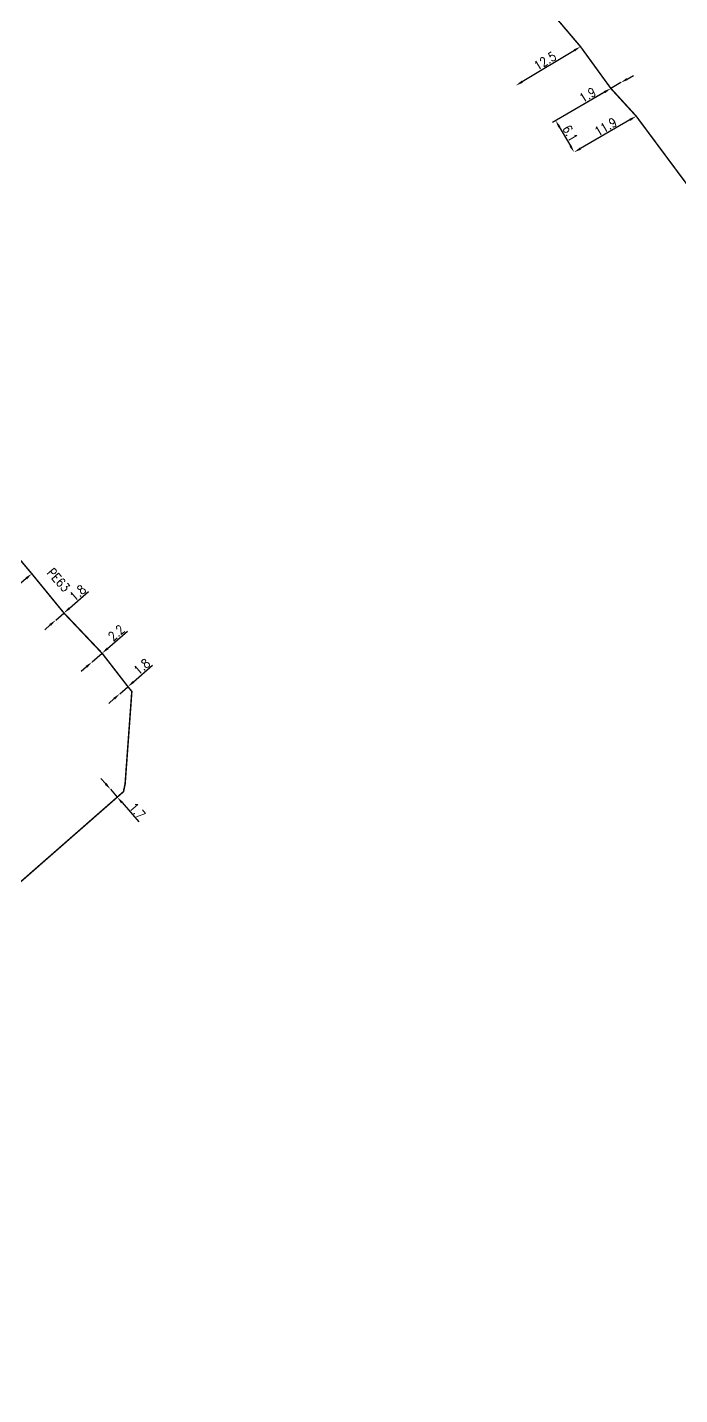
# Model space of a CAD drawing. Header units: millimetres. Extents: x 108995 to 110000, y 119999 to 121000.
# Drawn here: x 109213.9 to 109321.6, y 120112.9 to 120338.6 of the extents above; entities that cross this region are included whole.
import ezdxf
from ezdxf.enums import TextEntityAlignment as Align

# ---------------------------------------------------------------- set-up
doc = ezdxf.new("R2010")
doc.units = ezdxf.units.MM
doc.header["$MEASUREMENT"] = 0
doc.header["$PDMODE"] = 34
doc.linetypes.add('L_100_AP', pattern=[14, 10, -1.5, 1, -1.5])
doc.linetypes.add('L_100_PE', pattern=[14, 10, -1.5, 1, -1.5])
doc.layers.get('DEFPOINTS').update_dxf_attribs({"linetype": 'CONTINUOUS'})
doc.layers.add('L_140', color=3, linetype='CONTINUOUS')
doc.styles.get("Standard").update_dxf_attribs({"font": 'romans.shx', "width": 0.85})
doc.dimstyles.get("Standard").update_dxf_attribs({"dimtxt": 1.5, "dimasz": 1.2, "dimexe": 0.625, "dimexo": 0.625, "dimgap": 0.25, "dimtad": 1, "dimdec": 1, "dimzin": 0, "dimdsep": 46, "dimtxsty": 'Standard', "dimcen": -0.5, "dimadec": 0, "dimazin": 0, "dimtfac": 1, "dimtdec": 1, "dimtmove": 0, "dimatfit": 3, "dimfxl": 1, "dimtolj": 1, "dimtzin": 0, "dimarcsym": 0})

# ---------------------------------------------------------------- blocks, each defined once
blk = doc.blocks.new('*D88')
at = {"layer": 'DEFPOINTS', "color": 0, "linetype": 'Continuous', "transparency": 16777216}
for p in [(109305.19, 120335.38), (109294.53, 120328.96), (109294.53, 120328.96)]:
    blk.add_point(p, dxfattribs=at)
at = {"layer": 'L_140', "color": 0, "linetype": 'Continuous', "lineweight": -2, "transparency": 16777216}
blk.add_line((109304.17, 120334.76), (109295.56, 120329.58), dxfattribs=at)
at = {"layer": 'L_140', "color": 0, "linetype": 'Continuous', "transparency": 16777216}
for points in [[(109304.06, 120334.93), (109304.27, 120334.59), (109305.19, 120335.38)], [(109295.45, 120329.75), (109295.66, 120329.41), (109294.53, 120328.96)]]:
    blk.add_solid(points, dxfattribs=at)
at = {"layer": 'L_140', "color": 0, "linetype": 'Continuous', "transparency": 16777216, "insert": (109299.34, 120333.03), "char_height": 1.5, "attachment_point": 5, "rotation": 31.0703}
blk.add_mtext('\\A1;12.5', dxfattribs=at)
blk = doc.blocks.new('*D91')
at = {"layer": 'DEFPOINTS', "color": 0, "linetype": 'Continuous', "transparency": 16777216}
for p in [(109310.2, 120328.48), (109304.13, 120317.95), (109304.13, 120317.95)]:
    blk.add_point(p, dxfattribs=at)
at = {"layer": 'L_140', "color": 0, "linetype": 'Continuous', "lineweight": -2, "transparency": 16777216}
for p, q in [((109309.66, 120328.17), (109300.55, 120322.86)), ((109301.69, 120322.14), (109303.53, 120318.99))]:
    blk.add_line(p, q, dxfattribs=at)
at = {"layer": 'L_140', "color": 0, "linetype": 'Continuous', "transparency": 16777216}
for points in [[(109301.87, 120322.24), (109301.52, 120322.04), (109301.09, 120323.18)], [(109303.7, 120319.09), (109303.36, 120318.89), (109304.13, 120317.95)]]:
    blk.add_solid(points, dxfattribs=at)
at = {"layer": 'L_140', "color": 0, "linetype": 'Continuous', "transparency": 16777216, "insert": (109303.48, 120321.07), "char_height": 1.5, "attachment_point": 5, "rotation": 300.2002}
blk.add_mtext('\\A1;6.1', dxfattribs=at)
blk = doc.blocks.new('*D92')
at = {"layer": 'DEFPOINTS', "color": 0, "linetype": 'Continuous', "transparency": 16777216}
for p in [(109310.2, 120328.48), (109311.84, 120329.44), (109311.84, 120329.44)]:
    blk.add_point(p, dxfattribs=at)
at = {"layer": 'L_140', "color": 0, "linetype": 'Continuous', "lineweight": -2, "transparency": 16777216}
for p, q in [((109312.88, 120330.04), (109313.92, 120330.64)), ((109309.16, 120327.88), (109305.59, 120325.8)), ((109311.84, 120329.44), (109310.2, 120328.48))]:
    blk.add_line(p, q, dxfattribs=at)
at = {"layer": 'L_140', "color": 0, "linetype": 'Continuous', "transparency": 16777216}
for points in [[(109312.78, 120330.21), (109312.98, 120329.87), (109311.84, 120329.44)], [(109309.06, 120328.05), (109309.26, 120327.7), (109310.2, 120328.48)]]:
    blk.add_solid(points, dxfattribs=at)
at = {"layer": 'L_140', "color": 0, "linetype": 'Continuous', "transparency": 16777216, "insert": (109306.36, 120327.4), "char_height": 1.5, "attachment_point": 5, "rotation": 30.2002}
blk.add_mtext('\\A1;1.9', dxfattribs=at)
blk = doc.blocks.new('*D93')
at = {"layer": 'DEFPOINTS', "color": 0, "linetype": 'Continuous', "transparency": 16777216}
for p in [(109314.38, 120323.91), (109304.13, 120317.95), (109304.13, 120317.95)]:
    blk.add_point(p, dxfattribs=at)
at = {"layer": 'L_140', "color": 0, "linetype": 'Continuous', "lineweight": -2, "transparency": 16777216}
blk.add_line((109313.34, 120323.31), (109305.17, 120318.55), dxfattribs=at)
at = {"layer": 'L_140', "color": 0, "linetype": 'Continuous', "transparency": 16777216}
for points in [[(109313.24, 120323.48), (109313.44, 120323.13), (109314.38, 120323.91)], [(109305.07, 120318.73), (109305.27, 120318.38), (109304.13, 120317.95)]]:
    blk.add_solid(points, dxfattribs=at)
at = {"layer": 'L_140', "color": 0, "linetype": 'Continuous', "transparency": 16777216, "insert": (109309.34, 120322.14), "char_height": 1.5, "attachment_point": 5, "rotation": 30.2002}
blk.add_mtext('\\A1;11.9', dxfattribs=at)
blk = doc.blocks.new('*D233')
at = {"layer": 'DEFPOINTS', "color": 0, "linetype": 'Continuous', "transparency": 16777216}
for p in [(109227.62, 120212.81), (109227.62, 120212.81), (109228.73, 120211.52)]:
    blk.add_point(p, dxfattribs=at)
at = {"layer": 'L_140', "color": 0, "linetype": 'Continuous', "lineweight": -2, "transparency": 16777216}
for p, q in [((109226.83, 120213.71), (109226.04, 120214.62)), ((109227.62, 120212.81), (109228.73, 120211.52)), ((109229.52, 120210.62), (109232.27, 120207.46))]:
    blk.add_line(p, q, dxfattribs=at)
at = {"layer": 'L_140', "color": 0, "linetype": 'Continuous', "transparency": 16777216}
for points in [[(109226.98, 120213.85), (109226.68, 120213.58), (109227.62, 120212.81)], [(109229.67, 120210.75), (109229.37, 120210.49), (109228.73, 120211.52)]]:
    blk.add_solid(points, dxfattribs=at)
at = {"layer": 'L_140', "color": 0, "linetype": 'Continuous', "transparency": 16777216, "insert": (109232.04, 120209.24), "char_height": 1.5, "attachment_point": 5, "rotation": 310.9844}
blk.add_mtext('\\A1;1.7', dxfattribs=at)
blk = doc.blocks.new('*D234')
at = {"layer": 'DEFPOINTS', "color": 0, "linetype": 'Continuous', "transparency": 16777216}
for p in [(109229.14, 120228.57), (109229.14, 120228.57), (109230.5, 120229.75)]:
    blk.add_point(p, dxfattribs=at)
at = {"layer": 'L_140', "color": 0, "linetype": 'Continuous', "lineweight": -2, "transparency": 16777216}
for p, q in [((109231.41, 120230.54), (109234.57, 120233.29)), ((109229.14, 120228.57), (109230.5, 120229.75)), ((109228.24, 120227.78), (109227.33, 120226.99))]:
    blk.add_line(p, q, dxfattribs=at)
at = {"layer": 'L_140', "color": 0, "linetype": 'Continuous', "transparency": 16777216}
for points in [[(109231.27, 120230.69), (109231.54, 120230.39), (109230.5, 120229.75)], [(109228.1, 120227.93), (109228.37, 120227.63), (109229.14, 120228.57)]]:
    blk.add_solid(points, dxfattribs=at)
at = {"layer": 'L_140', "color": 0, "linetype": 'Continuous', "transparency": 16777216, "insert": (109232.78, 120233.06), "char_height": 1.5, "attachment_point": 5, "rotation": 41.0131}
blk.add_mtext('\\A1;1.8', dxfattribs=at)
blk = doc.blocks.new('*D235')
at = {"layer": 'DEFPOINTS', "color": 0, "linetype": 'Continuous', "transparency": 16777216}
for p in [(109226.23, 120235.27), (109224.57, 120233.83), (109224.57, 120233.83)]:
    blk.add_point(p, dxfattribs=at)
at = {"layer": 'L_140', "color": 0, "linetype": 'Continuous', "lineweight": -2, "transparency": 16777216}
for p, q in [((109227.13, 120236.06), (109230.43, 120238.93)), ((109224.57, 120233.83), (109226.23, 120235.27)), ((109223.66, 120233.04), (109222.76, 120232.25))]:
    blk.add_line(p, q, dxfattribs=at)
at = {"layer": 'L_140', "color": 0, "linetype": 'Continuous', "transparency": 16777216}
for points in [[(109227, 120236.21), (109227.27, 120235.91), (109226.23, 120235.27)], [(109223.53, 120233.19), (109223.79, 120232.89), (109224.57, 120233.83)]]:
    blk.add_solid(points, dxfattribs=at)
at = {"layer": 'L_140', "color": 0, "linetype": 'Continuous', "transparency": 16777216, "insert": (109228.58, 120238.64), "char_height": 1.5, "attachment_point": 5, "rotation": 41.0131}
blk.add_mtext('\\A1;2.2', dxfattribs=at)
blk = doc.blocks.new('*D236')
at = {"layer": 'DEFPOINTS', "color": 0, "linetype": 'Continuous', "transparency": 16777216}
for p in [(109219.93, 120241.91), (109218.57, 120240.73), (109218.57, 120240.73)]:
    blk.add_point(p, dxfattribs=at)
at = {"layer": 'L_140', "color": 0, "linetype": 'Continuous', "lineweight": -2, "transparency": 16777216}
for p, q in [((109220.83, 120242.69), (109223.99, 120245.44)), ((109218.57, 120240.73), (109219.93, 120241.91)), ((109217.66, 120239.94), (109216.76, 120239.15))]:
    blk.add_line(p, q, dxfattribs=at)
at = {"layer": 'L_140', "color": 0, "linetype": 'Continuous', "transparency": 16777216}
for points in [[(109220.7, 120242.84), (109220.96, 120242.54), (109219.93, 120241.91)], [(109217.53, 120240.09), (109217.79, 120239.79), (109218.57, 120240.73)]]:
    blk.add_solid(points, dxfattribs=at)
at = {"layer": 'L_140', "color": 0, "linetype": 'Continuous', "transparency": 16777216, "insert": (109222.21, 120245.22), "char_height": 1.5, "attachment_point": 5, "rotation": 41.0131}
blk.add_mtext('\\A1;1.8', dxfattribs=at)
blk = doc.blocks.new('*D237')
at = {"layer": 'DEFPOINTS', "color": 0, "linetype": 'Continuous', "transparency": 16777216}
for p in [(109214.62, 120248.4), (109204.81, 120239.87), (109204.81, 120239.87)]:
    blk.add_point(p, dxfattribs=at)
at = {"layer": 'L_140', "color": 0, "linetype": 'Continuous', "lineweight": -2, "transparency": 16777216}
blk.add_line((109213.72, 120247.61), (109205.72, 120240.65), dxfattribs=at)
at = {"layer": 'L_140', "color": 0, "linetype": 'Continuous', "transparency": 16777216}
for points in [[(109213.58, 120247.76), (109213.85, 120247.46), (109214.62, 120248.4)], [(109205.59, 120240.8), (109205.85, 120240.5), (109204.81, 120239.87)]]:
    blk.add_solid(points, dxfattribs=at)
at = {"layer": 'L_140', "color": 0, "linetype": 'Continuous', "transparency": 16777216, "insert": (109209.06, 120244.89), "char_height": 1.5, "attachment_point": 5, "rotation": 41.0313}
blk.add_mtext('\\A1;13.0', dxfattribs=at)

msp = doc.modelspace()

# ---------------------------------------------------------------- linework, layer by layer
at = {"layer": 'L_140', "linetype": 'L_100_AP', "flags": 128}
msp.add_lwpolyline([(109139.85, 120531.26, 0.25, 0.25, 0), (109140.47, 120531.79, 0.25, 0.25, 0), (109142.37, 120529.6, 0.25, 0.25, 0), (109145.6, 120525.88, 0.25, 0.25, 0), (109156.39, 120513.03, 0.25, 0.25, 0), (109166.16, 120500.8, 0.25, 0.25, 0), (109177.88, 120486.85, 0.25, 0.25, 0), (109204.08, 120455.31, 0.25, 0.25, 0), (109209.68, 120449.54, 0.25, 0.25, 0), (109229.42, 120425.7, 0.25, 0.25, 0), (109254.1, 120396.24, 0.25, 0.25, 0), (109297.4, 120344.55, 0.25, 0.25, 0), (109305.19, 120335.38, 0.25, 0.25, 0), (109310.2, 120328.48, 0.25, 0.25, 0), (109314.38, 120323.91, 0.25, 0.25, 0), (109333.99, 120297.54, 0.25, 0.25, 0), (109340.44, 120288.38, 0.25, 0.25, 0), (109355.09, 120265.29, 0.25, 0.25, 0), (109356.34, 120263.31, 0.25, 0.25, 0), (109369.76, 120241.81, 0.25, 0.25, 0), (109372.51, 120237.51, 0.25, 0.25, 0), (109375.33, 120232.49, 0.25, 0.25, 0), (109378.45, 120227.56, 0.25, 0.25, 0), (109382, 120221.88, 0.25, 0.25, 0), (109384.08, 120220.22, 0.25, 0.25, 0), (109390.65, 120209.95, 0.25, 0.25, 0), (109397.95, 120198.82, 0.25, 0.25, 0), (109405.39, 120188.6, 0.25, 0.25, 0), (109412.52, 120180.04, 0.25, 0.25, 0), (109418.92, 120172.27, 0.25, 0.25, 0), (109425.7, 120164.74, 0.25, 0.25, 0), (109433.34, 120156.78, 0.25, 0.25, 0), (109435.26, 120154.87, 0.25, 0.25, 0), (109489.67, 120100.98, 0.25, 0.25, 0), (109491.48, 120099.21, 0.25, 0.25, 0), (109492.99, 120097.72, 0.25, 0.25, 0), (109511.83, 120078.71, 0.25, 0.25, 0), (109517.78, 120072.56, 0.25, 0.25, 0), (109536.2, 120053.69, 0.25, 0.25, 0), (109563.06, 120026.86, 0.25, 0.25, 0), (109590.29, 120000, 0, 0, 0)], format="xyseb", dxfattribs=at)
at = {"layer": 'L_140', "linetype": 'L_100_PE', "const_width": 0.25, "flags": 128}
msp.add_lwpolyline([(109184.62, 120247.37), (109185.88, 120248.46), (109197.64, 120258.58), (109202.56, 120262.81), (109211.68, 120251.91), (109214.62, 120248.4), (109219.93, 120241.91), (109226.23, 120235.27), (109230.5, 120229.75), (109231.14, 120228.97), (109230.03, 120213.7), (109229.76, 120212.42), (109228.73, 120211.52), (109212.05, 120196.9), (109209.63, 120195.43), (109207.85, 120195.13), (109204.61, 120194.03), (109203.4, 120192.93), (109189.3, 120181.03), (109185.51, 120177.83)], dxfattribs=at)

# ---------------------------------------------------------------- texts
at = {"layer": 'L_140', "linetype": 'Continuous', "width": 0.85}
msp.add_text('PE63', height=1.5, rotation=311.8027, dxfattribs=at).set_placement((109219.05, 120247.37), align=Align.MIDDLE)

# ---------------------------------------------------------------- dimensions: what is measured, and where the dimension line sits
at = {"layer": 'L_140', "linetype": 'Continuous'}
for base, p1, p2, angle, picture, middle in [((109294.529, 120328.9576), (109305.1929, 120335.3829), (109294.529, 120328.9576), 31.0703, '*D88', (109299.8609, 120332.1703)), ((109311.84, 120329.44), (109310.2, 120328.48), (109311.84, 120329.44), 210.2002, '*D92', (109306.86, 120326.54)), ((109304.13, 120317.95), (109310.2, 120328.48), (109304.13, 120317.95), 120.2002, '*D91', (109302.61, 120320.56)), ((109304.13, 120317.95), (109314.38, 120323.91), (109304.13, 120317.95), 30.2002, '*D93', (109309.84, 120321.27))]:
    dim = msp.add_linear_dim(base=base, p1=p1, p2=p2, angle=angle, dimstyle='Standard', dxfattribs=at)
    dim.commit()
    dim.dimension.update_dxf_attribs({"geometry": picture, "text_midpoint": middle, "dimtype": 160})
for base, p1, p2, angle, text, picture, middle in [((109204.81, 120239.87), (109214.62, 120248.4), (109204.81, 120239.87), 41.0313, '13.0', '*D237', (109209.72, 120244.13)), ((109218.57, 120240.73), (109219.93, 120241.91), (109218.57, 120240.73), 41.0131, '1.8', '*D236', (109222.87, 120244.46)), ((109224.57, 120233.83), (109226.23, 120235.27), (109224.57, 120233.83), 41.0131, '2.2', '*D235', (109229.24, 120237.88)), ((109229.14, 120228.57), (109230.5, 120229.75), (109229.14, 120228.57), 41.0131, '1.8', '*D234', (109233.44, 120232.3)), ((109227.62, 120212.81), (109228.73, 120211.52), (109227.62, 120212.81), 310.9844, '1.7', '*D233', (109231.29, 120208.58))]:
    dim = msp.add_linear_dim(base=base, p1=p1, p2=p2, angle=angle, text=text, dimstyle='Standard', dxfattribs=at)
    dim.commit()
    dim.dimension.update_dxf_attribs({"geometry": picture, "text_midpoint": middle, "dimtype": 160})

doc.saveas('drawing.dxf')
